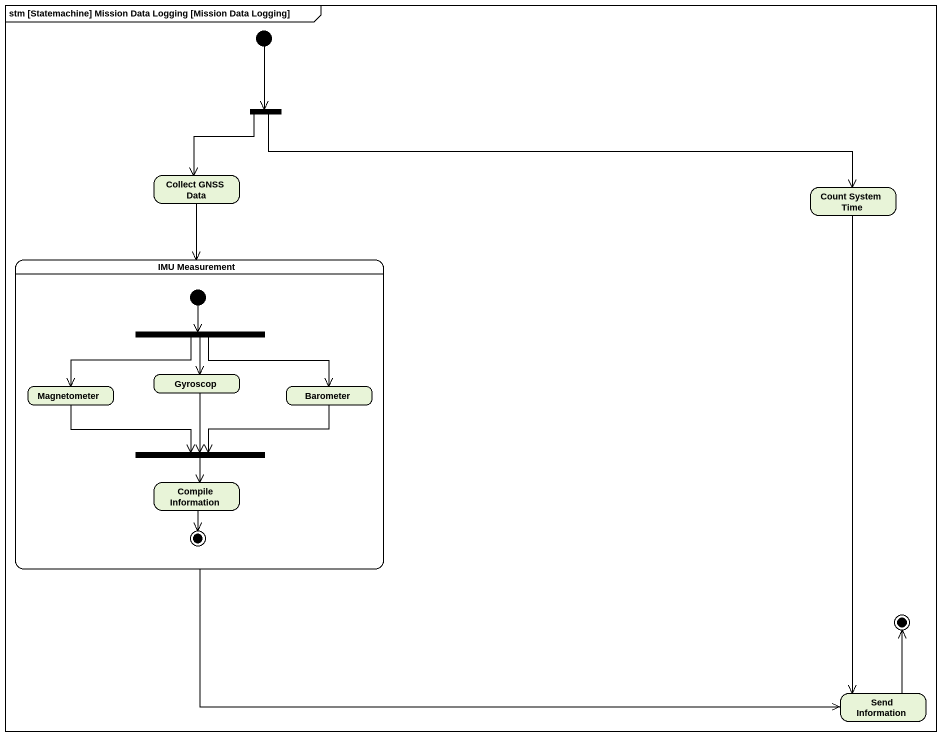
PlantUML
@startuml
mainframe stm [Statemachine] Mission Data Logging [Mission Data Logging]
hide empty description
state fork1 <<fork>>
state "Collect GNSS Data" as Collect_GNSS_Data
state "Count System Time" as Count_System_Time
state "IMU Measurement" as IMU_Measurement {
  state fork2 <<fork>>
  state Magnetometer
  state Gyroscop
  state Barometer
  state fork3 <<join>>
  state "Compile Information" as Compile_Information
  [*] --> fork2
  Compile_Information --> [*]
}
state "Send Information" as Send_Information
[*] --> fork1
fork1 --> Collect_GNSS_Data
fork1 -right-> Count_System_Time
Collect_GNSS_Data --> IMU_Measurement
Count_System_Time --> Send_Information
IMU_Measurement -right-> Send_Information
fork2 -left-> Magnetometer
fork2 --> Gyroscop
fork2 -right-> Barometer
Magnetometer -right-> fork3
Gyroscop --> fork3
Barometer -left-> fork3
fork3 --> Compile_Information
Send_Information -up-> [*]
@enduml
